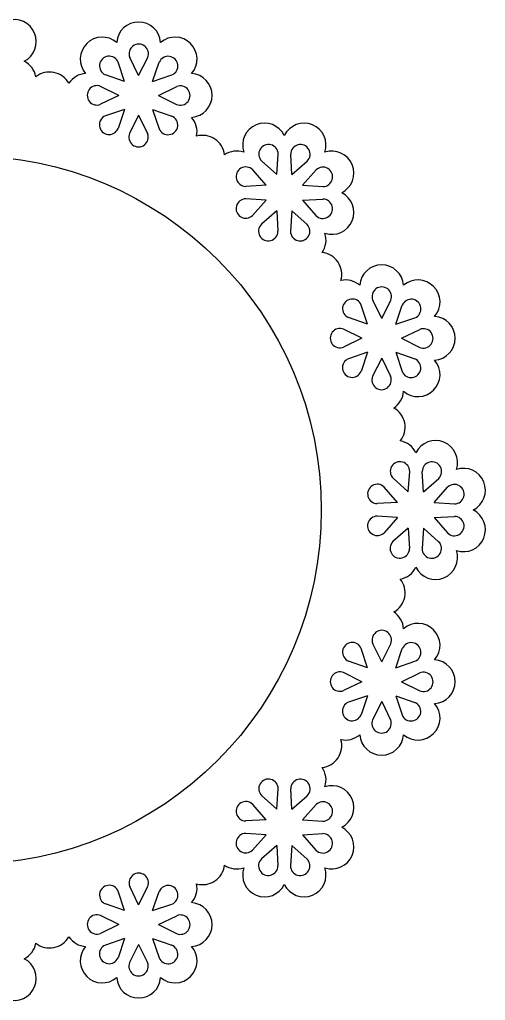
# Model space of a CAD drawing. Extents: x -1009 to -429, y -394 to -133.
# Drawn here: x -786.3 to -727.2, y -263.6 to -139 of the extents above; entities that cross this region are included whole.
import ezdxf

# ---------------------------------------------------------------- set-up
doc = ezdxf.new("R2010")
doc.units = 0
doc.layers.get('0').update_dxf_attribs({"linetype": 'CONTINUOUS'})

msp = doc.modelspace()

# ---------------------------------------------------------------- linework, layer by layer
for p, q in [((-772.97883, -146.868884), (-773.797587, -144.421849)), ((-771.200664, -146.132343), (-772.329078, -143.813666)), ((-771.200664, -146.132343), (-770.049297, -143.82308)), ((-769.422498, -146.868884), (-768.580855, -144.431422)), ((-772.97883, -146.868884), (-775.416291, -146.02724)), ((-769.422498, -146.868884), (-766.975463, -146.050127)), ((-773.71537, -148.64705), (-776.024634, -147.495683)), ((-768.685957, -148.64705), (-766.36728, -147.518636)), ((-773.71537, -148.64705), (-776.034048, -149.775464)), ((-768.685957, -148.64705), (-766.376694, -149.798416)), ((-772.97883, -150.425216), (-775.425865, -151.243972)), ((-772.97883, -150.425216), (-773.820473, -152.862677)), ((-769.422498, -150.425216), (-768.603741, -152.872251)), ((-769.422498, -150.425216), (-766.985036, -151.266859)), ((-771.200664, -151.161756), (-772.352031, -153.47102)), ((-771.200664, -151.161756), (-770.07225, -153.480433)), ((-753.671384, -158.679467), (-755.601222, -156.969114)), ((-753.671384, -158.679467), (-753.491377, -156.105377)), ((-751.746711, -158.679467), (-751.90191, -156.105463)), ((-755.032333, -160.040416), (-756.725206, -158.092975)), ((-751.746711, -158.679467), (-749.79927, -156.986594)), ((-750.385762, -160.040416), (-748.675408, -158.110578)), ((-755.032333, -160.040416), (-757.606337, -160.195615)), ((-750.385762, -160.040416), (-747.811671, -160.220423)), ((-755.032333, -161.965089), (-757.606424, -161.785082)), ((-750.385762, -161.965089), (-747.811758, -161.80989)), ((-755.032333, -161.965089), (-756.742687, -163.894927)), ((-750.385762, -161.965089), (-748.692889, -163.91253)), ((-753.671384, -163.326038), (-755.618825, -165.018911)), ((-753.671384, -163.326038), (-753.516185, -165.900042)), ((-751.746711, -163.326038), (-751.926718, -165.900129)), ((-751.746711, -163.326038), (-749.816873, -165.036392)), ((-742.13151, -177.716203), (-742.950267, -175.269168)), ((-740.353344, -176.979663), (-741.481758, -174.660985)), ((-740.353344, -176.979663), (-739.201978, -174.670399)), ((-738.575179, -177.716203), (-737.733535, -175.278742)), ((-742.13151, -177.716203), (-744.568972, -176.87456)), ((-738.575179, -177.716203), (-736.128143, -176.897446)), ((-742.868051, -179.494369), (-745.177315, -178.343002)), ((-737.838638, -179.494369), (-735.519961, -178.365955)), ((-742.868051, -179.494369), (-745.186728, -180.622783)), ((-737.838638, -179.494369), (-735.529374, -180.645736)), ((-742.13151, -181.272535), (-744.578546, -182.091292)), ((-742.13151, -181.272535), (-742.973154, -183.709997)), ((-738.575179, -181.272535), (-737.756422, -183.71957)), ((-738.575179, -181.272535), (-736.137717, -182.114178)), ((-740.353344, -182.009075), (-741.504711, -184.318339)), ((-740.353344, -182.009075), (-739.224931, -184.327753)), ((-736.976935, -198.983432), (-736.796928, -196.409342)), ((-735.052262, -198.983432), (-735.207461, -196.409428)), ((-736.976935, -198.983432), (-738.906773, -197.273079)), ((-735.052262, -198.983432), (-733.104821, -197.29056)), ((-738.337884, -200.344381), (-740.030757, -198.39694)), ((-733.691313, -200.344381), (-731.98096, -198.414543)), ((-738.337884, -200.344381), (-740.911888, -200.49958)), ((-733.691313, -200.344381), (-731.117222, -200.524389)), ((-738.337884, -202.269054), (-740.911975, -202.089047)), ((-738.337884, -202.269054), (-740.048238, -204.198892)), ((-733.691313, -202.269054), (-731.117309, -202.113855)), ((-733.691313, -202.269054), (-731.99844, -204.216495)), ((-736.976935, -203.630004), (-738.924376, -205.322876)), ((-736.976935, -203.630004), (-736.821736, -206.204007)), ((-735.052262, -203.630004), (-735.232269, -206.204094)), ((-735.052262, -203.630004), (-733.122424, -205.340357)), ((-742.13151, -221.340901), (-742.950267, -218.893865)), ((-740.353344, -220.60436), (-741.481758, -218.285683)), ((-740.353344, -220.60436), (-739.201978, -218.295097)), ((-738.575179, -221.340901), (-737.733535, -218.903439)), ((-742.13151, -221.340901), (-744.568972, -220.499257)), ((-738.575179, -221.340901), (-736.128143, -220.522144)), ((-742.868051, -223.119067), (-745.177315, -221.9677)), ((-737.838638, -223.119067), (-735.519961, -221.990653)), ((-742.868051, -223.119067), (-745.186728, -224.24748)), ((-737.838638, -223.119067), (-735.529374, -224.270433)), ((-742.13151, -224.897233), (-744.578546, -225.715989)), ((-742.13151, -224.897233), (-742.973154, -227.334694)), ((-738.575179, -224.897233), (-737.756422, -227.344268)), ((-738.575179, -224.897233), (-736.137717, -225.738876)), ((-740.353344, -225.633773), (-741.504711, -227.943037)), ((-740.353344, -225.633773), (-739.224931, -227.95245)), ((-753.671384, -239.287397), (-755.601222, -237.577044)), ((-753.671384, -239.287397), (-753.491377, -236.713307)), ((-751.746711, -239.287397), (-751.90191, -236.713393)), ((-751.746711, -239.287397), (-749.79927, -237.594525)), ((-755.032333, -240.648346), (-756.725206, -238.700905)), ((-750.385762, -240.648346), (-748.675408, -238.718509)), ((-755.032333, -240.648346), (-757.606337, -240.803545)), ((-750.385762, -240.648346), (-747.811671, -240.828354)), ((-755.032333, -242.573019), (-757.606424, -242.393012)), ((-755.032333, -242.573019), (-756.742687, -244.502857)), ((-750.385762, -242.573019), (-747.811758, -242.41782)), ((-750.385762, -242.573019), (-748.692889, -244.52046)), ((-753.671384, -243.933969), (-755.618825, -245.626841)), ((-753.671384, -243.933969), (-753.516185, -246.507973)), ((-751.746711, -243.933969), (-751.926718, -246.508059)), ((-751.746711, -243.933969), (-749.816873, -245.644322)), ((-771.200664, -251.45168), (-772.329078, -249.133002)), ((-771.200664, -251.45168), (-770.049297, -249.142416)), ((-772.97883, -252.18822), (-773.797587, -249.741185)), ((-769.422498, -252.18822), (-768.580855, -249.750758)), ((-772.97883, -252.18822), (-775.416291, -251.346577)), ((-769.422498, -252.18822), (-766.975463, -251.369463)), ((-773.71537, -253.966386), (-776.024634, -252.815019)), ((-768.685957, -253.966386), (-766.36728, -252.837972)), ((-773.71537, -253.966386), (-776.034048, -255.0948)), ((-768.685957, -253.966386), (-766.376694, -255.117753)), ((-772.97883, -255.744552), (-775.425865, -256.563309)), ((-772.97883, -255.744552), (-773.820473, -258.182014)), ((-771.200664, -256.481092), (-772.352031, -258.790356)), ((-771.200664, -256.481092), (-770.07225, -258.79977)), ((-769.422498, -255.744552), (-768.603741, -258.191587)), ((-769.422498, -255.744552), (-766.985036, -256.586195))]:
    msp.add_line(p, q)
msp.add_circle((-793.013013, -201.306718), 45)
for centre, radius, start, end in [((-786.981779, -141.810085), 2.793147, 296.567243, 108.432757), ((-771.200664, -142.11889), 2.793147, 4.067243, 175.932757), ((-775.81677, -144.030944), 2.793147, 49.067243, 220.932757), ((-766.584558, -144.030944), 2.793147, 319.067243, 130.932757), ((-771.187257, -143.350864), 1.232047, 337.463173, 202.063654), ((-786.981779, -146.806522), 2.793147, 10.881091, 63.432757), ((-774.936153, -144.892601), 1.232047, 22.463173, 247.063654), ((-767.446215, -144.911561), 1.232047, 292.463173, 157.063654), ((-782.502575, -148.467181), 2.793147, 29.065483, 128.434517), ((-777.728824, -148.64705), 2.793147, 94.067243, 146.618909), ((-764.672504, -148.64705), 2.793147, 274.067243, 85.932757), ((-776.496849, -148.633643), 1.232047, 67.463173, 292.063654), ((-765.904478, -148.660457), 1.232047, 247.463173, 112.063654), ((-774.955113, -152.382538), 1.232047, 112.463173, 337.063654), ((-767.465175, -152.401498), 1.232047, 202.463173, 67.063654), ((-766.584558, -153.263156), 2.793147, 348.381091, 40.932757), ((-755.207266, -154.97152), 2.793147, 26.567243, 198.432757), ((-750.210829, -154.97152), 2.793147, 341.567243, 153.432757), ((-771.214071, -153.943235), 1.232047, 157.463173, 22.063654), ((-763.08182, -156.511522), 2.793147, 6.565483, 105.934517), ((-758.740281, -158.504534), 2.793147, 71.567243, 124.118909), ((-754.723424, -156.104585), 1.232047, 359.963173, 224.563654), ((-750.669899, -156.114846), 1.232047, 314.963173, 179.563654), ((-746.677814, -158.504534), 2.793147, 296.567243, 108.432757), ((-757.596954, -158.963604), 1.232047, 44.963173, 269.563654), ((-747.81088, -158.988377), 1.232047, 269.963173, 134.563654), ((-757.607216, -163.017129), 1.232047, 89.963173, 314.563654), ((-747.821141, -163.041902), 1.232047, 224.963173, 89.563654), ((-746.677814, -163.500971), 2.793147, 251.567243, 63.432757), ((-754.748196, -165.89066), 1.232047, 134.963173, 359.563654), ((-750.694671, -165.900921), 1.232047, 179.963173, 44.563654), ((-750.210829, -167.033986), 2.793147, 325.881091, 18.432757), ((-748.217817, -171.375525), 2.793147, 344.065483, 83.434517), ((-740.353344, -172.966209), 2.793147, 4.067243, 175.932757), ((-744.96945, -174.878263), 2.793147, 49.067243, 101.618909), ((-740.339938, -174.198184), 1.232047, 337.463173, 202.063654), ((-735.737238, -174.878263), 2.793147, 319.067243, 130.932757), ((-744.088833, -175.73992), 1.232047, 22.463173, 247.063654), ((-736.598896, -175.75888), 1.232047, 292.463173, 157.063654), ((-733.825185, -179.494369), 2.793147, 274.067243, 85.932757), ((-745.64953, -179.480962), 1.232047, 67.463173, 292.063654), ((-735.057159, -179.507776), 1.232047, 247.463173, 112.063654), ((-744.107793, -183.229858), 1.232047, 112.463173, 337.063654), ((-736.617856, -183.248818), 1.232047, 202.463173, 67.063654), ((-735.737238, -184.110475), 2.793147, 229.067243, 40.932757), ((-740.366751, -184.790555), 1.232047, 157.463173, 22.063654), ((-740.353344, -186.022529), 2.793147, 303.381091, 355.932757), ((-740.173476, -190.796281), 2.793147, 321.565483, 60.934517), ((-738.512817, -195.275485), 2.793147, 26.567243, 79.118909), ((-733.51638, -195.275485), 2.793147, 341.567243, 153.432757), ((-738.028975, -196.40855), 1.232047, 359.963173, 224.563654), ((-733.97545, -196.418811), 1.232047, 314.963173, 179.563654), ((-729.983365, -198.808499), 2.793147, 296.567243, 108.432757), ((-740.902505, -199.267569), 1.232047, 44.963173, 269.563654), ((-731.116431, -199.292342), 1.232047, 269.963173, 134.563654), ((-729.983365, -203.804936), 2.793147, 251.567243, 63.432757), ((-740.912767, -203.321094), 1.232047, 89.963173, 314.563654), ((-731.126692, -203.345867), 1.232047, 224.963173, 89.563654), ((-738.053747, -206.194625), 1.232047, 134.963173, 359.563654), ((-734.000222, -206.204886), 1.232047, 179.963173, 44.563654), ((-733.51638, -207.337951), 2.793147, 206.567243, 18.432757), ((-738.512817, -207.337951), 2.793147, 280.881091, 333.432757), ((-740.173476, -211.817155), 2.793147, 299.065483, 38.434517), ((-740.353344, -216.590907), 2.793147, 4.067243, 56.618909), ((-740.339938, -217.822881), 1.232047, 337.463173, 202.063654), ((-735.737238, -218.502961), 2.793147, 319.067243, 130.932757), ((-744.088833, -219.364618), 1.232047, 22.463173, 247.063654), ((-736.598896, -219.383578), 1.232047, 292.463173, 157.063654), ((-733.825185, -223.119067), 2.793147, 274.067243, 85.932757), ((-745.64953, -223.10566), 1.232047, 67.463173, 292.063654), ((-735.057159, -223.132473), 1.232047, 247.463173, 112.063654), ((-744.107793, -226.854555), 1.232047, 112.463173, 337.063654), ((-736.617856, -226.873515), 1.232047, 202.463173, 67.063654), ((-735.737238, -227.735173), 2.793147, 229.067243, 40.932757), ((-740.366751, -228.415252), 1.232047, 157.463173, 22.063654), ((-748.217817, -231.237911), 2.793147, 276.565483, 15.934517), ((-744.96945, -227.735173), 2.793147, 258.381091, 310.932757), ((-740.353344, -229.647226), 2.793147, 184.067243, 355.932757), ((-750.210829, -235.57945), 2.793147, 341.567243, 34.118909), ((-754.723424, -236.712515), 1.232047, 359.963173, 224.563654), ((-750.669899, -236.722776), 1.232047, 314.963173, 179.563654), ((-746.677814, -239.112464), 2.793147, 296.567243, 108.432757), ((-757.596954, -239.571534), 1.232047, 44.963173, 269.563654), ((-747.81088, -239.596307), 1.232047, 269.963173, 134.563654), ((-746.677814, -244.108901), 2.793147, 251.567243, 63.432757), ((-757.607216, -243.625059), 1.232047, 89.963173, 314.563654), ((-747.821141, -243.649832), 1.232047, 224.963173, 89.563654), ((-763.08182, -246.101914), 2.793147, 254.065483, 353.434517), ((-758.740281, -244.108901), 2.793147, 235.881091, 288.432757), ((-754.748196, -246.49859), 1.232047, 134.963173, 359.563654), ((-750.694671, -246.508851), 1.232047, 179.963173, 44.563654), ((-771.187257, -248.6702), 1.232047, 337.463173, 202.063654), ((-755.207266, -247.641916), 2.793147, 161.567243, 333.432757), ((-750.210829, -247.641916), 2.793147, 206.567243, 18.432757), ((-774.936153, -250.211937), 1.232047, 22.463173, 247.063654), ((-767.446215, -250.230897), 1.232047, 292.463173, 157.063654), ((-766.584558, -249.35028), 2.793147, 319.067243, 11.618909), ((-764.672504, -253.966386), 2.793147, 274.067243, 85.932757), ((-776.496849, -253.952979), 1.232047, 67.463173, 292.063654), ((-765.904478, -253.979793), 1.232047, 247.463173, 112.063654), ((-786.981779, -255.806913), 2.793147, 296.567243, 349.118909), ((-782.502575, -254.146254), 2.793147, 231.565483, 330.934517), ((-777.728824, -253.966386), 2.793147, 213.381091, 265.932757), ((-774.955113, -257.701875), 1.232047, 112.463173, 337.063654), ((-767.465175, -257.720835), 1.232047, 202.463173, 67.063654), ((-775.81677, -258.582492), 2.793147, 139.067243, 310.932757), ((-766.584558, -258.582492), 2.793147, 229.067243, 40.932757), ((-786.981779, -260.80335), 2.793147, 251.567243, 63.432757), ((-771.214071, -259.262572), 1.232047, 157.463173, 22.063654), ((-771.200664, -260.494546), 2.793147, 184.067243, 355.932757)]:
    msp.add_arc(centre, radius, start, end)

doc.saveas('drawing.dxf')
